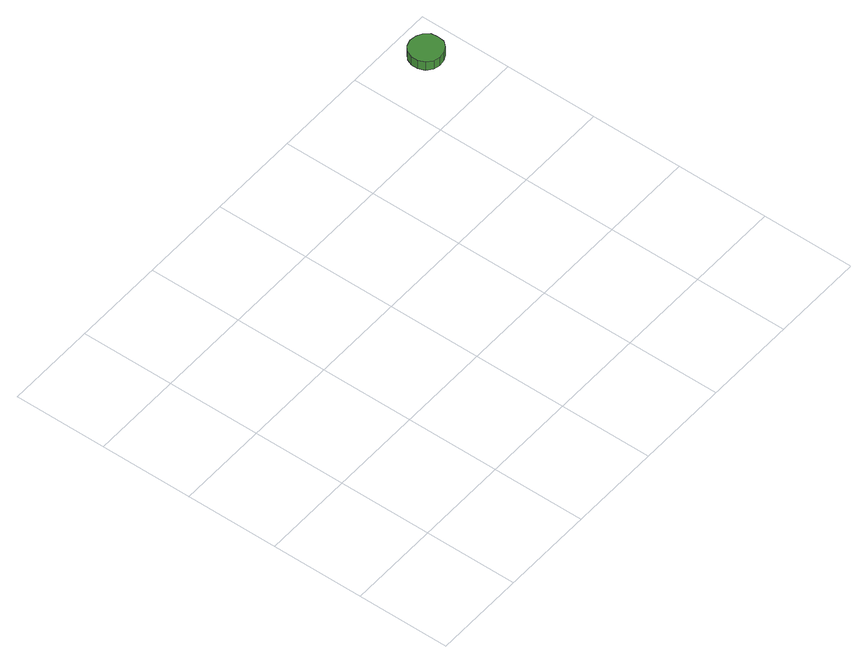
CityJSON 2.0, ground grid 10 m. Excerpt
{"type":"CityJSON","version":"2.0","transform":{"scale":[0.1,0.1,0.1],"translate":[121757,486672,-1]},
"CityObjects":{
"tree1":{"type":"SolitaryVegetationObject","attributes":{"function":"something"}},
"tree2":{"type":"SolitaryVegetationObject","attributes":{"function":"something"},"geometry":[{"type":"MultiSurface","lod":"1","boundaries":[[[0,1,2,3,4,5,6,7,8,9,10,11,12,13,14]],[[15,16,17,18,19,20,21,22,23,24,25,26,27,28,29]],[[0,29,28,1]],[[1,28,27,2]],[[2,27,26,3]],[[3,26,25,4]],[[4,25,24,5]],[[5,24,23,6]],[[6,23,22,7]],[[7,22,21,8]],[[8,21,20,9]],[[9,20,19,10]],[[10,19,18,11]],[[11,18,17,12]],[[12,17,16,13]],[[13,16,15,14]],[[14,15,29,0]]]}]}
},
"vertices":[
[482,368,19],[481,375,19],[476,381,19],[470,384,19],[463,385,19],[456,383,19],[450,378,19],[447,371,19],[447,364,19],[450,357,19],[456,352,19],[463,350,19],[470,351,19],[476,354,19],[481,360,19],[481,360,8],[476,354,8],[470,351,8],[463,350,8],[456,352,8],[450,357,8],[447,364,8],[447,371,8],[450,378,8],[456,383,8],[463,385,8],[470,384,8],[476,381,8],[481,375,8],[482,368,8]
]}
